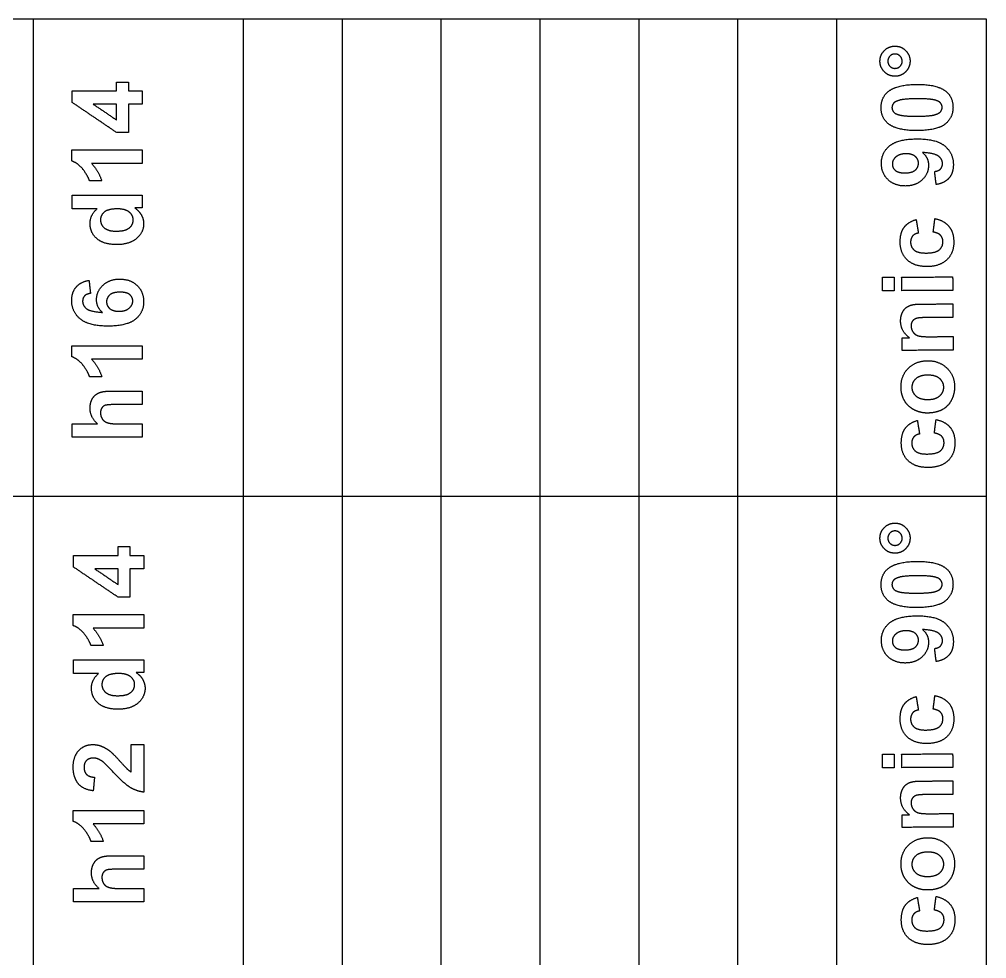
# Model space of a CAD drawing. Header units: millimetres. Extents: x 204 to 474, y 29 to 299.
# Drawn here: x 337.4 to 474.4, y 166.1 to 299.1 of the extents above; entities that cross this region are included whole.
import ezdxf

# ---------------------------------------------------------------- set-up
doc = ezdxf.new("R2010")
doc.units = ezdxf.units.MM
doc.header["$MEASUREMENT"] = 0
doc.layers.add('planar', color=12, linetype='Continuous', true_color=0xc80000)

msp = doc.modelspace()

# ---------------------------------------------------------------- linework, layer by layer
at = {"layer": 'planar'}
msp.add_lwpolyline([(204.38, 29.09), (474.38, 29.09), (474.38, 299.09), (204.38, 299.09)], close=True, dxfattribs=at)
for points in [[(339.38, 299.09), (339.38, 29.09)], [(369.12, 299.09), (369.12, 231.59)], [(383.12, 299.09), (383.12, 231.59)], [(397.12, 299.09), (397.12, 231.59)], [(411.12, 299.09), (411.12, 231.59)], [(425.12, 299.09), (425.12, 231.59)], [(439.12, 299.09), (439.12, 231.59)], [(453.12, 299.09), (453.12, 231.59)], [(204.38, 231.59), (474.38, 231.59)], [(369.12, 231.59), (369.12, 164.09)], [(383.12, 231.59), (383.12, 164.09)], [(397.12, 231.59), (397.12, 164.09)], [(411.12, 231.59), (411.12, 164.09)], [(425.12, 231.59), (425.12, 164.09)], [(439.12, 231.59), (439.12, 164.09)], [(453.12, 231.59), (453.12, 164.09)]]:
    msp.add_lwpolyline(points, dxfattribs=at)
for points in [[(459.28, 293.15), (459.27, 294.03), (459.89, 294.66)], [(459.89, 294.66), (460.51, 295.29), (461.39, 295.29)], [(461.39, 295.29), (462.28, 295.3), (462.9, 294.68)], [(462.9, 294.68), (463.53, 294.06), (463.54, 293.18)], [(459.91, 291.65), (459.28, 292.27), (459.28, 293.15)], [(460.68, 293.88), (460.39, 293.58), (460.39, 293.16)], [(460.39, 293.16), (460.39, 292.74), (460.69, 292.44)], [(461.4, 294.18), (460.98, 294.18), (460.68, 293.88)], [(462.12, 293.89), (461.82, 294.18), (461.4, 294.18)], [(462.43, 293.17), (462.42, 293.59), (462.12, 293.89)], [(462.13, 292.45), (462.43, 292.75), (462.43, 293.17)], [(463.54, 293.18), (463.54, 292.29), (462.92, 291.67)], [(460.69, 292.44), (460.99, 292.14), (461.41, 292.15)], [(461.41, 292.15), (461.83, 292.15), (462.13, 292.45)], [(461.42, 291.03), (460.53, 291.03), (459.91, 291.65)], [(462.92, 291.67), (462.3, 291.04), (461.42, 291.03)], [(351.19, 288.98), (351.19, 289.6), (351.19, 290.21)], [(351.19, 290.21), (352.03, 290.21), (352.86, 290.21)], [(352.86, 290.21), (352.86, 289.6), (352.86, 288.98)], [(460.46, 288.87), (461.68, 289.86), (464.52, 289.88)], [(464.52, 289.88), (467.35, 289.9), (468.59, 288.91)], [(344.9, 287.32), (344.9, 288.15), (344.9, 288.98)], [(344.9, 288.98), (348.04, 288.98), (351.19, 288.98)], [(352.86, 288.98), (353.85, 288.98), (354.83, 288.98)], [(354.83, 288.98), (354.83, 288.02), (354.83, 287.07)], [(459.44, 286.58), (459.43, 288.04), (460.46, 288.87)], [(462.09, 287.65), (461.42, 287.47), (461.2, 287.2)], [(464.53, 287.84), (462.75, 287.83), (462.09, 287.65)], [(467.05, 287.66), (466.3, 287.85), (464.53, 287.84)], [(467.85, 287.24), (467.63, 287.51), (467.05, 287.66)], [(468.59, 288.91), (469.61, 288.1), (469.62, 286.64)], [(351.2, 283.05), (348.05, 285.19), (344.9, 287.32)], [(351.19, 287.07), (349.54, 287.07), (347.89, 287.07)], [(347.89, 287.07), (349.54, 285.95), (351.19, 284.83)], [(351.19, 284.83), (351.19, 285.95), (351.19, 287.07)], [(354.83, 287.07), (353.85, 287.07), (352.86, 287.07)], [(352.86, 287.07), (352.86, 285.06), (352.86, 283.05)], [(460.47, 284.3), (459.45, 285.11), (459.44, 286.58)], [(461.2, 287.2), (460.98, 286.93), (460.98, 286.59)], [(460.98, 286.59), (460.98, 286.24), (461.21, 285.97)], [(468.08, 286.63), (468.08, 286.97), (467.85, 287.24)], [(467.86, 286.01), (468.08, 286.28), (468.08, 286.63)], [(469.62, 286.64), (469.63, 285.17), (468.52, 284.26)], [(461.21, 285.97), (461.43, 285.7), (462.01, 285.56)], [(462.01, 285.56), (462.76, 285.36), (464.54, 285.37)], [(464.54, 285.37), (466.32, 285.38), (466.98, 285.56)], [(466.98, 285.56), (467.64, 285.74), (467.86, 286.01)], [(464.53, 283.34), (461.72, 283.32), (460.47, 284.3)], [(468.52, 284.26), (467.4, 283.35), (464.53, 283.34)], [(352.86, 283.05), (352.03, 283.05), (351.2, 283.05)], [(460.64, 281.17), (461.81, 282.15), (464.5, 282.16)], [(464.5, 282.16), (467.23, 282.18), (468.44, 281.17)], [(459.48, 278.67), (459.47, 280.19), (460.64, 281.17)], [(468.44, 281.17), (469.66, 280.16), (469.67, 278.53)], [(344.83, 279.03), (344.83, 279.81), (344.83, 280.59)], [(344.83, 280.59), (349.83, 280.59), (354.83, 280.59)], [(354.83, 280.59), (354.83, 279.63), (354.83, 278.67)], [(461.54, 279.61), (461.02, 279.17), (461.03, 278.6)], [(462.99, 280.06), (462.05, 280.05), (461.54, 279.61)], [(464.28, 279.67), (463.84, 280.06), (462.99, 280.06)], [(464.73, 278.72), (464.73, 279.29), (464.28, 279.67)], [(467.57, 279.71), (467.02, 280.13), (465.31, 280.24)], [(465.31, 280.24), (466.15, 279.51), (466.15, 278.42)], [(468.13, 278.68), (468.12, 279.29), (467.57, 279.71)], [(346.43, 277.83), (345.75, 278.71), (344.83, 279.03)], [(354.83, 278.67), (351.24, 278.67), (347.65, 278.67)], [(347.65, 278.67), (348.63, 277.62), (349.09, 276.2)], [(460.43, 276.38), (459.49, 277.27), (459.48, 278.67)], [(461.03, 278.6), (461.03, 278.05), (461.46, 277.69)], [(464.28, 277.74), (464.73, 278.13), (464.73, 278.72)], [(466.15, 278.42), (466.16, 277.23), (465.25, 276.36)], [(467.86, 277.91), (468.13, 278.21), (468.13, 278.68)], [(469.67, 278.53), (469.68, 277.36), (469.07, 276.63)], [(347.36, 276.2), (347.12, 276.95), (346.43, 277.83)], [(461.46, 277.69), (461.88, 277.33), (462.84, 277.34)], [(462.84, 277.34), (463.82, 277.34), (464.28, 277.74)], [(467.02, 277.55), (467.59, 277.62), (467.86, 277.91)], [(467.24, 275.7), (467.13, 276.62), (467.02, 277.55)], [(349.09, 276.2), (348.23, 276.2), (347.36, 276.2)], [(462.89, 275.49), (461.36, 275.48), (460.43, 276.38)], [(465.25, 276.36), (464.35, 275.5), (462.89, 275.49)], [(469.07, 276.63), (468.46, 275.91), (467.24, 275.7)], [(344.9, 272.25), (344.9, 273.21), (344.9, 274.17)], [(344.9, 274.17), (349.86, 274.17), (354.83, 274.17)], [(354.83, 274.17), (354.83, 273.27), (354.83, 272.38)], [(348.43, 272.25), (346.66, 272.25), (344.9, 272.25)], [(347.43, 270.19), (347.43, 271.38), (348.43, 272.25)], [(349.46, 271.81), (348.91, 271.37), (348.91, 270.68)], [(351.27, 272.25), (350.02, 272.25), (349.46, 271.81)], [(352.97, 271.8), (352.4, 272.25), (351.27, 272.25)], [(353.54, 270.69), (353.54, 271.34), (352.97, 271.8)], [(354.83, 272.38), (354.31, 272.38), (353.78, 272.38)], [(353.78, 272.38), (354.4, 271.94), (354.71, 271.35)], [(354.71, 271.35), (355.02, 270.76), (355.02, 270.16)], [(348.39, 268.04), (347.43, 268.89), (347.43, 270.19)], [(348.91, 270.68), (348.91, 270.01), (349.45, 269.56)], [(352.78, 269.42), (353.54, 269.87), (353.54, 270.69)], [(355.02, 270.16), (355.02, 268.93), (354.01, 268.06)], [(462.69, 269.62), (463.25, 270.4), (464.4, 270.74)], [(464.4, 270.74), (464.56, 269.79), (464.72, 268.83)], [(466.82, 268.97), (466.94, 269.92), (467.06, 270.88)], [(467.06, 270.88), (468.37, 270.6), (469.05, 269.77)], [(349.45, 269.56), (350, 269.1), (351.09, 269.1)], [(351.09, 269.1), (352.26, 269.1), (352.78, 269.42)], [(462.14, 267.54), (462.13, 268.85), (462.69, 269.62)], [(464.72, 268.83), (464.17, 268.73), (463.89, 268.4)], [(467.88, 268.48), (467.57, 268.83), (466.82, 268.97)], [(468.19, 267.6), (468.19, 268.14), (467.88, 268.48)], [(469.05, 269.77), (469.72, 268.95), (469.73, 267.56)], [(351.2, 267.19), (349.35, 267.19), (348.39, 268.04)], [(354.01, 268.06), (353, 267.19), (351.2, 267.19)], [(463.16, 265.01), (462.15, 265.94), (462.14, 267.54)], [(463.89, 268.4), (463.62, 268.06), (463.62, 267.53)], [(463.62, 267.53), (463.62, 266.83), (464.13, 266.41)], [(467.66, 266.44), (468.19, 266.87), (468.19, 267.6)], [(469.73, 267.56), (469.74, 265.98), (468.74, 265.04)], [(464.13, 266.41), (464.63, 265.99), (465.81, 266)], [(465.81, 266), (467.12, 266), (467.66, 266.44)], [(465.96, 264.08), (464.16, 264.07), (463.16, 265.01)], [(468.74, 265.04), (467.74, 264.09), (465.96, 264.08)], [(345.46, 261.18), (346.09, 261.92), (347.28, 262.13)], [(347.28, 262.13), (347.39, 261.2), (347.49, 260.28)], [(349.27, 261.45), (350.18, 262.31), (351.63, 262.31)], [(351.63, 262.31), (353.16, 262.31), (354.09, 261.41)], [(459.64, 262.57), (460.47, 262.57), (461.3, 262.58)], [(459.65, 260.65), (459.64, 261.61), (459.64, 262.57)], [(461.3, 262.58), (461.31, 261.62), (461.31, 260.66)], [(462.35, 262.58), (465.96, 262.6), (469.57, 262.62)], [(462.36, 260.67), (462.36, 261.63), (462.35, 262.58)], [(469.57, 262.62), (469.58, 261.67), (469.59, 260.71)], [(344.83, 259.3), (344.83, 260.43), (345.46, 261.18)], [(347.49, 260.28), (346.92, 260.21), (346.65, 259.92)], [(348.35, 259.38), (348.35, 260.59), (349.27, 261.45)], [(351.68, 260.46), (350.69, 260.46), (350.23, 260.07)], [(353.06, 260.1), (352.63, 260.46), (351.68, 260.46)], [(354.09, 261.41), (355.02, 260.52), (355.02, 259.11)], [(461.31, 260.66), (460.48, 260.66), (459.65, 260.65)], [(469.59, 260.71), (465.97, 260.69), (462.36, 260.67)], [(346.04, 256.66), (344.83, 257.68), (344.83, 259.3)], [(346.65, 259.92), (346.38, 259.63), (346.38, 259.16)], [(346.38, 259.16), (346.38, 258.55), (346.92, 258.12)], [(349.19, 257.59), (348.35, 258.31), (348.35, 259.38)], [(350.23, 260.07), (349.77, 259.68), (349.77, 259.09)], [(349.77, 259.09), (349.77, 258.53), (350.21, 258.14)], [(352.96, 258.19), (353.48, 258.63), (353.48, 259.19)], [(353.48, 259.19), (353.48, 259.74), (353.06, 260.1)], [(355.02, 259.11), (355.02, 257.59), (353.85, 256.62)], [(346.92, 258.12), (347.47, 257.7), (349.19, 257.59)], [(350.21, 258.14), (350.65, 257.75), (351.5, 257.75)], [(351.5, 257.75), (352.45, 257.75), (352.96, 258.19)], [(462.2, 256.35), (462.2, 256.98), (462.42, 257.5)], [(462.42, 257.5), (462.65, 258.02), (463, 258.28)], [(463, 258.28), (463.36, 258.55), (463.81, 258.66)], [(463.81, 258.66), (464.26, 258.77), (465.1, 258.77)], [(465.1, 258.77), (467.35, 258.78), (469.6, 258.8)], [(469.6, 258.8), (469.6, 257.84), (469.61, 256.88)], [(350, 255.65), (347.26, 255.65), (346.04, 256.66)], [(353.85, 256.62), (352.67, 255.65), (350, 255.65)], [(463.45, 254.01), (462.21, 254.94), (462.2, 256.35)], [(463.87, 256.34), (463.69, 256.07), (463.69, 255.69)], [(464.41, 256.73), (464.06, 256.61), (463.87, 256.34)], [(465.92, 256.86), (464.75, 256.86), (464.41, 256.73)], [(469.61, 256.88), (467.76, 256.87), (465.92, 256.86)], [(463.69, 255.69), (463.69, 255.2), (463.96, 254.81)], [(463.96, 254.81), (464.24, 254.42), (464.69, 254.28)], [(462.4, 254), (462.93, 254.01), (463.45, 254.01)], [(462.41, 252.21), (462.41, 253.11), (462.4, 254)], [(464.69, 254.28), (465.14, 254.14), (466.35, 254.15)], [(466.35, 254.15), (467.99, 254.16), (469.62, 254.17)], [(469.62, 254.17), (469.63, 253.21), (469.63, 252.25)], [(344.83, 251.32), (344.83, 252.09), (344.83, 252.87)], [(344.83, 252.87), (349.83, 252.87), (354.83, 252.87)], [(354.83, 252.87), (354.83, 251.91), (354.83, 250.96)], [(469.63, 252.25), (466.02, 252.23), (462.41, 252.21)], [(346.43, 250.11), (345.75, 250.99), (344.83, 251.32)], [(354.83, 250.96), (351.24, 250.96), (347.65, 250.96)], [(347.65, 250.96), (348.63, 249.91), (349.09, 248.49)], [(463.31, 249.7), (464.38, 250.74), (466.01, 250.75)], [(466.01, 250.75), (467.66, 250.76), (468.75, 249.72)], [(347.36, 248.49), (347.12, 249.23), (346.43, 250.11)], [(462.26, 247.02), (462.25, 248.65), (463.31, 249.7)], [(468.75, 249.72), (469.84, 248.67), (469.85, 247.08)], [(349.09, 248.49), (348.23, 248.49), (347.36, 248.49)], [(464.37, 248.21), (463.8, 247.71), (463.8, 246.98)], [(466.03, 248.71), (464.95, 248.71), (464.37, 248.21)], [(467.72, 248.23), (467.13, 248.72), (466.03, 248.71)], [(468.31, 247), (468.3, 247.73), (467.72, 248.23)], [(462.74, 245.11), (462.26, 245.97), (462.26, 247.02)], [(463.8, 246.98), (463.8, 246.24), (464.39, 245.75)], [(467.73, 245.77), (468.31, 246.27), (468.31, 247)], [(469.85, 247.08), (469.85, 246.09), (469.41, 245.19)], [(347.43, 244.01), (347.43, 244.67), (347.67, 245.19)], [(347.67, 245.19), (347.92, 245.72), (348.3, 245.99)], [(348.3, 245.99), (348.68, 246.25), (349.15, 246.35)], [(349.15, 246.35), (349.61, 246.45), (350.58, 246.45)], [(350.58, 246.45), (352.71, 246.45), (354.83, 246.45)], [(354.83, 246.45), (354.83, 245.49), (354.83, 244.54)], [(464.39, 245.75), (464.97, 245.25), (466.06, 245.26)], [(466.06, 245.26), (467.15, 245.26), (467.73, 245.77)], [(469.41, 245.19), (468.96, 244.29), (468.09, 243.82)], [(348.5, 241.82), (347.43, 242.74), (347.43, 244.01)], [(349.09, 244.05), (348.91, 243.78), (348.91, 243.37)], [(349.57, 244.43), (349.27, 244.32), (349.09, 244.05)], [(351.02, 244.54), (349.88, 244.54), (349.57, 244.43)], [(354.83, 244.54), (352.93, 244.54), (351.02, 244.54)], [(464.11, 243.8), (463.22, 244.26), (462.74, 245.11)], [(468.09, 243.82), (467.22, 243.35), (465.97, 243.34)], [(348.91, 243.37), (348.91, 242.9), (349.14, 242.53)], [(349.14, 242.53), (349.37, 242.16), (349.84, 241.99)], [(465.97, 243.34), (465.01, 243.34), (464.11, 243.8)], [(344.9, 241.82), (346.7, 241.82), (348.5, 241.82)], [(344.9, 239.91), (344.9, 240.86), (344.9, 241.82)], [(349.84, 241.99), (350.3, 241.82), (351.21, 241.82)], [(351.21, 241.82), (353.02, 241.82), (354.83, 241.82)], [(354.83, 241.82), (354.83, 240.86), (354.83, 239.91)], [(462.3, 239.08), (462.29, 240.39), (462.85, 241.17)], [(462.85, 241.17), (463.41, 241.94), (464.57, 242.29)], [(464.57, 242.29), (464.73, 241.33), (464.89, 240.37)], [(466.98, 240.51), (467.1, 241.47), (467.22, 242.42)], [(467.22, 242.42), (468.54, 242.14), (469.21, 241.32)], [(469.21, 241.32), (469.89, 240.5), (469.89, 239.11)], [(354.83, 239.91), (349.86, 239.91), (344.9, 239.91)], [(464.06, 239.94), (463.78, 239.61), (463.78, 239.08)], [(464.89, 240.37), (464.33, 240.28), (464.06, 239.94)], [(468.04, 240.03), (467.73, 240.37), (466.98, 240.51)], [(468.35, 239.14), (468.35, 239.68), (468.04, 240.03)], [(463.32, 236.55), (462.31, 237.48), (462.3, 239.08)], [(463.78, 239.08), (463.79, 238.37), (464.29, 237.95)], [(467.82, 237.98), (468.35, 238.42), (468.35, 239.14)], [(469.89, 239.11), (469.9, 237.53), (468.9, 236.58)], [(464.29, 237.95), (464.79, 237.53), (465.97, 237.54)], [(465.97, 237.54), (467.28, 237.55), (467.82, 237.98)], [(466.12, 235.63), (464.32, 235.62), (463.32, 236.55)], [(468.9, 236.58), (467.9, 235.64), (466.12, 235.63)], [(459.89, 227.12), (460.51, 227.75), (461.39, 227.76)], [(461.39, 227.76), (462.28, 227.76), (462.9, 227.14)], [(459.28, 225.61), (459.27, 226.5), (459.89, 227.12)], [(460.68, 226.34), (460.39, 226.04), (460.39, 225.62)], [(461.4, 226.65), (460.98, 226.64), (460.68, 226.34)], [(462.12, 226.35), (461.82, 226.65), (461.4, 226.65)], [(462.43, 225.63), (462.42, 226.05), (462.12, 226.35)], [(462.9, 227.14), (463.53, 226.52), (463.54, 225.64)], [(459.91, 224.11), (459.28, 224.73), (459.28, 225.61)], [(460.39, 225.62), (460.39, 225.2), (460.69, 224.9)], [(460.69, 224.9), (460.99, 224.61), (461.41, 224.61)], [(461.41, 224.61), (461.83, 224.61), (462.13, 224.91)], [(462.13, 224.91), (462.43, 225.21), (462.43, 225.63)], [(463.54, 225.64), (463.54, 224.76), (462.92, 224.13)], [(351.39, 223.19), (351.39, 223.81), (351.39, 224.43)], [(351.39, 224.43), (352.23, 224.43), (353.06, 224.43)], [(353.06, 224.43), (353.06, 223.81), (353.06, 223.19)], [(461.42, 223.5), (460.53, 223.49), (459.91, 224.11)], [(462.92, 224.13), (462.3, 223.5), (461.42, 223.5)], [(345.1, 221.53), (345.1, 222.36), (345.1, 223.19)], [(345.1, 223.19), (348.25, 223.19), (351.39, 223.19)], [(353.06, 223.19), (354.05, 223.19), (355.04, 223.19)], [(355.04, 223.19), (355.04, 222.24), (355.04, 221.28)], [(460.46, 221.34), (461.68, 222.33), (464.52, 222.34)], [(464.52, 222.34), (467.35, 222.36), (468.59, 221.38)], [(351.4, 217.27), (348.25, 219.4), (345.1, 221.53)], [(351.39, 221.28), (349.75, 221.28), (348.1, 221.28)], [(348.1, 221.28), (349.75, 220.16), (351.39, 219.05)], [(351.39, 219.05), (351.39, 220.16), (351.39, 221.28)], [(355.04, 221.28), (354.05, 221.28), (353.06, 221.28)], [(353.06, 221.28), (353.06, 219.27), (353.06, 217.27)], [(459.44, 219.04), (459.43, 220.51), (460.46, 221.34)], [(468.59, 221.38), (469.61, 220.56), (469.62, 219.1)], [(461.2, 219.67), (460.98, 219.4), (460.98, 219.05)], [(462.09, 220.11), (461.42, 219.93), (461.2, 219.67)], [(464.53, 220.3), (462.75, 220.29), (462.09, 220.11)], [(467.05, 220.12), (466.3, 220.31), (464.53, 220.3)], [(467.85, 219.71), (467.63, 219.98), (467.05, 220.12)], [(468.08, 219.09), (468.08, 219.44), (467.85, 219.71)], [(460.47, 216.76), (459.45, 217.58), (459.44, 219.04)], [(460.98, 219.05), (460.98, 218.7), (461.21, 218.43)], [(461.21, 218.43), (461.43, 218.16), (462.01, 218.02)], [(462.01, 218.02), (462.76, 217.83), (464.54, 217.84)], [(464.54, 217.84), (466.32, 217.85), (466.98, 218.03)], [(466.98, 218.03), (467.64, 218.21), (467.86, 218.48)], [(467.86, 218.48), (468.08, 218.74), (468.08, 219.09)], [(469.62, 219.1), (469.63, 217.63), (468.52, 216.72)], [(353.06, 217.27), (352.23, 217.27), (351.4, 217.27)], [(464.53, 215.8), (461.72, 215.78), (460.47, 216.76)], [(468.52, 216.72), (467.4, 215.81), (464.53, 215.8)], [(345.04, 213.25), (345.04, 214.02), (345.04, 214.8)], [(345.04, 214.8), (350.04, 214.8), (355.04, 214.8)], [(355.04, 214.8), (355.04, 213.84), (355.04, 212.88)], [(460.64, 213.63), (461.81, 214.61), (464.5, 214.63)], [(464.5, 214.63), (467.23, 214.64), (468.44, 213.63)], [(346.64, 212.04), (345.95, 212.92), (345.04, 213.25)], [(355.04, 212.88), (351.44, 212.88), (347.85, 212.88)], [(347.85, 212.88), (348.83, 211.84), (349.3, 210.42)], [(459.48, 211.13), (459.47, 212.65), (460.64, 213.63)], [(462.99, 212.52), (462.05, 212.51), (461.54, 212.07)], [(464.28, 212.14), (463.84, 212.52), (462.99, 212.52)], [(467.57, 212.17), (467.02, 212.59), (465.31, 212.7)], [(465.31, 212.7), (466.15, 211.97), (466.15, 210.88)], [(468.44, 213.63), (469.66, 212.62), (469.67, 210.99)], [(347.57, 210.42), (347.32, 211.16), (346.64, 212.04)], [(460.43, 208.84), (459.49, 209.73), (459.48, 211.13)], [(461.54, 212.07), (461.02, 211.63), (461.03, 211.06)], [(461.03, 211.06), (461.03, 210.51), (461.46, 210.15)], [(464.73, 211.18), (464.73, 211.75), (464.28, 212.14)], [(464.28, 210.2), (464.73, 210.6), (464.73, 211.18)], [(468.13, 211.15), (468.12, 211.75), (467.57, 212.17)], [(467.86, 210.38), (468.13, 210.67), (468.13, 211.15)], [(469.67, 210.99), (469.68, 209.82), (469.07, 209.1)], [(349.3, 210.42), (348.43, 210.42), (347.57, 210.42)], [(461.46, 210.15), (461.88, 209.8), (462.84, 209.8)], [(462.84, 209.8), (463.82, 209.81), (464.28, 210.2)], [(466.15, 210.88), (466.16, 209.69), (465.25, 208.83)], [(467.02, 210.01), (467.59, 210.08), (467.86, 210.38)], [(467.24, 208.16), (467.13, 209.08), (467.02, 210.01)], [(345.1, 206.46), (345.1, 207.42), (345.1, 208.38)], [(345.1, 208.38), (350.07, 208.38), (355.04, 208.38)], [(355.04, 208.38), (355.04, 207.48), (355.04, 206.59)], [(462.89, 207.95), (461.36, 207.94), (460.43, 208.84)], [(465.25, 208.83), (464.35, 207.96), (462.89, 207.95)], [(469.07, 209.1), (468.46, 208.37), (467.24, 208.16)], [(348.63, 206.46), (346.86, 206.46), (345.1, 206.46)], [(347.63, 204.4), (347.63, 205.59), (348.63, 206.46)], [(349.66, 206.02), (349.11, 205.58), (349.11, 204.89)], [(351.48, 206.46), (350.22, 206.46), (349.66, 206.02)], [(353.17, 206.01), (352.6, 206.46), (351.48, 206.46)], [(353.74, 204.9), (353.74, 205.55), (353.17, 206.01)], [(355.04, 206.59), (354.51, 206.59), (353.98, 206.59)], [(353.98, 206.59), (354.6, 206.15), (354.91, 205.56)], [(354.91, 205.56), (355.22, 204.97), (355.22, 204.37)], [(348.59, 202.25), (347.63, 203.1), (347.63, 204.4)], [(349.11, 204.89), (349.11, 204.22), (349.66, 203.77)], [(352.98, 203.63), (353.74, 204.09), (353.74, 204.9)], [(355.22, 204.37), (355.22, 203.15), (354.21, 202.27)], [(349.66, 203.77), (350.2, 203.32), (351.29, 203.32)], [(351.29, 203.32), (352.46, 203.32), (352.98, 203.63)], [(462.69, 202.09), (463.25, 202.86), (464.4, 203.2)], [(464.4, 203.2), (464.56, 202.25), (464.72, 201.29)], [(466.82, 201.43), (466.94, 202.39), (467.06, 203.34)], [(467.06, 203.34), (468.37, 203.06), (469.05, 202.24)], [(351.4, 201.4), (349.55, 201.4), (348.59, 202.25)], [(354.21, 202.27), (353.2, 201.4), (351.4, 201.4)], [(462.14, 200), (462.13, 201.31), (462.69, 202.09)], [(467.88, 200.95), (467.57, 201.29), (466.82, 201.43)], [(469.05, 202.24), (469.72, 201.41), (469.73, 200.02)], [(463.16, 197.47), (462.15, 198.4), (462.14, 200)], [(463.89, 200.86), (463.62, 200.53), (463.62, 200)], [(463.62, 200), (463.62, 199.29), (464.13, 198.87)], [(464.72, 201.29), (464.17, 201.2), (463.89, 200.86)], [(467.66, 198.9), (468.19, 199.33), (468.19, 200.06)], [(468.19, 200.06), (468.19, 200.6), (467.88, 200.95)], [(469.73, 200.02), (469.74, 198.45), (468.74, 197.5)], [(464.13, 198.87), (464.63, 198.45), (465.81, 198.46)], [(465.81, 198.46), (467.12, 198.47), (467.66, 198.9)], [(465.96, 196.55), (464.16, 196.54), (463.16, 197.47)], [(468.74, 197.5), (467.74, 196.56), (465.96, 196.55)], [(345.83, 195.55), (346.62, 196.4), (347.8, 196.4)], [(347.8, 196.4), (348.47, 196.4), (349.08, 196.16)], [(349.08, 196.16), (349.69, 195.91), (350.35, 195.38)], [(353.25, 196.4), (354.14, 196.4), (355.04, 196.4)], [(353.25, 192.53), (353.25, 194.46), (353.25, 196.4)], [(355.04, 196.4), (355.04, 193.04), (355.04, 189.67)], [(345.04, 193.21), (345.04, 194.7), (345.83, 195.55)], [(350.35, 195.38), (350.79, 195.03), (351.62, 194.1)], [(459.64, 195.03), (460.47, 195.03), (461.3, 195.04)], [(459.65, 193.12), (459.64, 194.07), (459.64, 195.03)], [(461.3, 195.04), (461.31, 194.08), (461.31, 193.13)], [(462.35, 195.05), (465.96, 195.07), (469.57, 195.09)], [(462.36, 193.13), (462.36, 194.09), (462.35, 195.05)], [(469.57, 195.09), (469.58, 194.13), (469.59, 193.17)], [(345.7, 190.94), (345.04, 191.85), (345.04, 193.21)], [(346.92, 194.14), (346.58, 193.79), (346.58, 193.17)], [(346.58, 193.17), (346.58, 192.55), (346.92, 192.19)], [(347.91, 194.49), (347.27, 194.49), (346.92, 194.14)], [(349.08, 194.09), (348.49, 194.49), (347.91, 194.49)], [(350.72, 192.5), (349.51, 193.8), (349.08, 194.09)], [(351.62, 194.1), (352.45, 193.17), (352.72, 192.92)], [(461.31, 193.13), (460.48, 193.12), (459.65, 193.12)], [(469.59, 193.17), (465.97, 193.15), (462.36, 193.13)], [(346.92, 192.19), (347.26, 191.83), (348.06, 191.77)], [(348.06, 191.77), (347.97, 190.82), (347.88, 189.86)], [(353.12, 190.33), (352.22, 190.88), (350.72, 192.5)], [(352.72, 192.92), (352.99, 192.68), (353.25, 192.53)], [(347.88, 189.86), (346.36, 190.03), (345.7, 190.94)], [(462.42, 189.96), (462.65, 190.48), (463, 190.75)], [(463, 190.75), (463.36, 191.02), (463.81, 191.12)], [(463.81, 191.12), (464.26, 191.23), (465.1, 191.23)], [(465.1, 191.23), (467.35, 191.25), (469.6, 191.26)], [(469.6, 191.26), (469.6, 190.3), (469.61, 189.35)], [(355.04, 189.67), (354.03, 189.78), (353.12, 190.33)], [(462.2, 188.82), (462.2, 189.44), (462.42, 189.96)], [(464.41, 189.2), (464.06, 189.07), (463.87, 188.8)], [(465.92, 189.32), (464.75, 189.32), (464.41, 189.2)], [(469.61, 189.35), (467.76, 189.33), (465.92, 189.32)], [(463.45, 186.47), (462.21, 187.4), (462.2, 188.82)], [(463.87, 188.8), (463.69, 188.53), (463.69, 188.15)], [(463.69, 188.15), (463.69, 187.66), (463.96, 187.27)], [(345.04, 185.53), (345.04, 186.31), (345.04, 187.08)], [(345.04, 187.08), (350.04, 187.08), (355.04, 187.08)], [(355.04, 187.08), (355.04, 186.13), (355.04, 185.17)], [(462.4, 186.46), (462.93, 186.47), (463.45, 186.47)], [(462.41, 184.67), (462.41, 185.57), (462.4, 186.46)], [(463.96, 187.27), (464.24, 186.89), (464.69, 186.75)], [(464.69, 186.75), (465.14, 186.6), (466.35, 186.61)], [(466.35, 186.61), (467.99, 186.62), (469.62, 186.63)], [(469.62, 186.63), (469.63, 185.67), (469.63, 184.72)], [(346.64, 184.33), (345.95, 185.2), (345.04, 185.53)], [(355.04, 185.17), (351.44, 185.17), (347.85, 185.17)], [(347.85, 185.17), (348.83, 184.12), (349.3, 182.7)], [(347.57, 182.7), (347.32, 183.45), (346.64, 184.33)], [(469.63, 184.72), (466.02, 184.7), (462.41, 184.67)], [(349.3, 182.7), (348.43, 182.7), (347.57, 182.7)], [(463.31, 182.16), (464.38, 183.2), (466.01, 183.21)], [(466.01, 183.21), (467.66, 183.22), (468.75, 182.18)], [(468.75, 182.18), (469.84, 181.13), (469.85, 179.54)], [(462.26, 179.48), (462.25, 181.11), (463.31, 182.16)], [(466.03, 181.18), (464.95, 181.17), (464.37, 180.67)], [(467.72, 180.69), (467.13, 181.18), (466.03, 181.18)], [(347.87, 179.41), (348.12, 179.93), (348.5, 180.2)], [(348.5, 180.2), (348.88, 180.47), (349.35, 180.56)], [(349.35, 180.56), (349.81, 180.66), (350.79, 180.66)], [(350.79, 180.66), (352.91, 180.66), (355.04, 180.66)], [(355.04, 180.66), (355.04, 179.71), (355.04, 178.75)], [(462.74, 177.58), (462.26, 178.43), (462.26, 179.48)], [(464.37, 180.67), (463.8, 180.17), (463.8, 179.44)], [(463.8, 179.44), (463.8, 178.71), (464.39, 178.21)], [(468.31, 179.46), (468.3, 180.2), (467.72, 180.69)], [(467.73, 178.23), (468.31, 178.73), (468.31, 179.46)], [(469.85, 179.54), (469.85, 178.55), (469.41, 177.65)], [(347.63, 178.23), (347.63, 178.88), (347.87, 179.41)], [(348.7, 176.03), (347.63, 176.95), (347.63, 178.23)], [(349.29, 178.26), (349.11, 177.99), (349.11, 177.58)], [(349.78, 178.64), (349.47, 178.53), (349.29, 178.26)], [(351.22, 178.75), (350.08, 178.75), (349.78, 178.64)], [(355.04, 178.75), (353.13, 178.75), (351.22, 178.75)], [(464.39, 178.21), (464.97, 177.71), (466.06, 177.72)], [(466.06, 177.72), (467.15, 177.73), (467.73, 178.23)], [(349.11, 177.58), (349.11, 177.11), (349.34, 176.74)], [(349.34, 176.74), (349.57, 176.37), (350.04, 176.2)], [(464.11, 176.26), (463.22, 176.72), (462.74, 177.58)], [(469.41, 177.65), (468.96, 176.76), (468.09, 176.28)], [(345.1, 176.03), (346.9, 176.03), (348.7, 176.03)], [(345.1, 174.12), (345.1, 175.08), (345.1, 176.03)], [(350.04, 176.2), (350.5, 176.03), (351.42, 176.03)], [(351.42, 176.03), (353.23, 176.03), (355.04, 176.03)], [(355.04, 176.03), (355.04, 175.08), (355.04, 174.12)], [(465.97, 175.81), (465.01, 175.8), (464.11, 176.26)], [(468.09, 176.28), (467.22, 175.81), (465.97, 175.81)], [(355.04, 174.12), (350.07, 174.12), (345.1, 174.12)], [(462.85, 173.63), (463.41, 174.4), (464.57, 174.75)], [(464.57, 174.75), (464.73, 173.79), (464.89, 172.84)], [(466.98, 172.97), (467.1, 173.93), (467.22, 174.89)], [(467.22, 174.89), (468.54, 174.6), (469.21, 173.78)], [(462.3, 171.54), (462.29, 172.85), (462.85, 173.63)], [(464.89, 172.84), (464.33, 172.74), (464.06, 172.4)], [(468.04, 172.49), (467.73, 172.83), (466.98, 172.97)], [(469.21, 173.78), (469.89, 172.96), (469.89, 171.57)], [(463.32, 169.01), (462.31, 169.95), (462.3, 171.54)], [(464.06, 172.4), (463.78, 172.07), (463.78, 171.54)], [(463.78, 171.54), (463.79, 170.83), (464.29, 170.41)], [(467.82, 170.44), (468.35, 170.88), (468.35, 171.6)], [(468.35, 171.6), (468.35, 172.15), (468.04, 172.49)], [(469.89, 171.57), (469.9, 169.99), (468.9, 169.05)], [(464.29, 170.41), (464.79, 170), (465.97, 170)], [(465.97, 170), (467.28, 170.01), (467.82, 170.44)], [(466.12, 168.09), (464.32, 168.08), (463.32, 169.01)], [(468.9, 169.05), (467.9, 168.1), (466.12, 168.09)]]:
    msp.add_open_spline(points, degree=2, dxfattribs=at)

doc.saveas('drawing.dxf')
